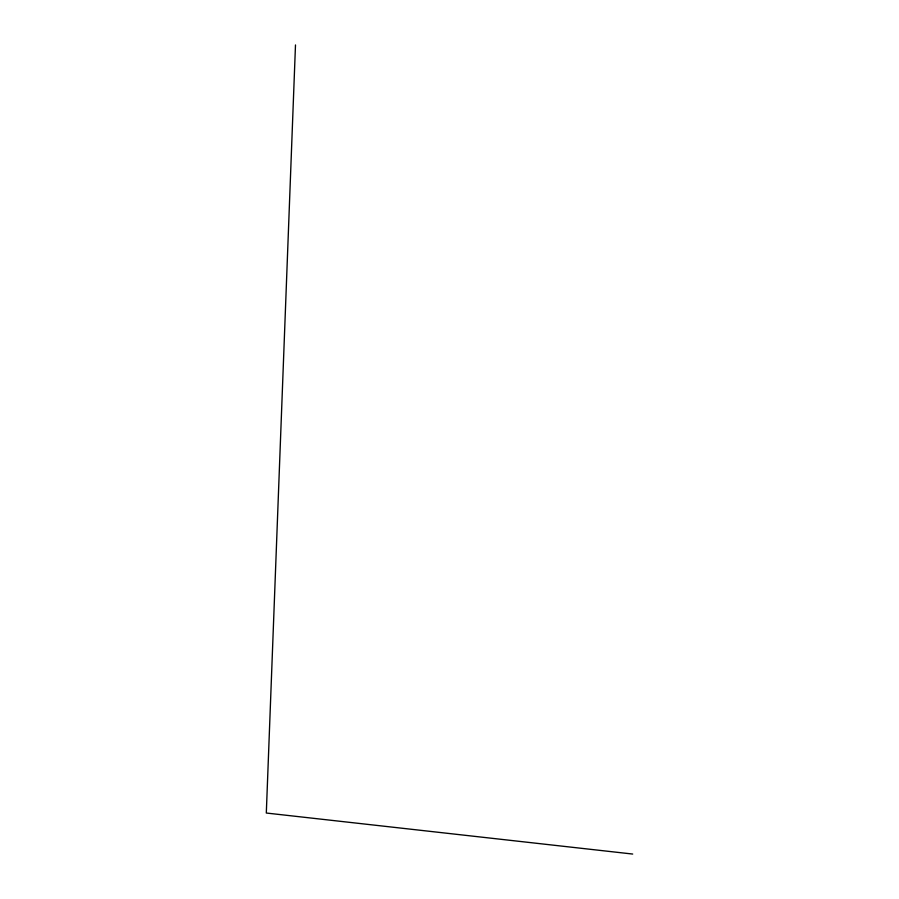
<?xml version="1.0" encoding="UTF-8"?>
<svg xmlns="http://www.w3.org/2000/svg" width="899" height="899" viewBox="0 0 899 899"><rect width="100%" height="100%" fill="white"/><g stroke="black" fill="none" stroke-linecap="round" stroke-linejoin="round"><path stroke-width="1.35" d="M295.49 44.95L266.306 813.033L632.694 854.05"/></g></svg>
